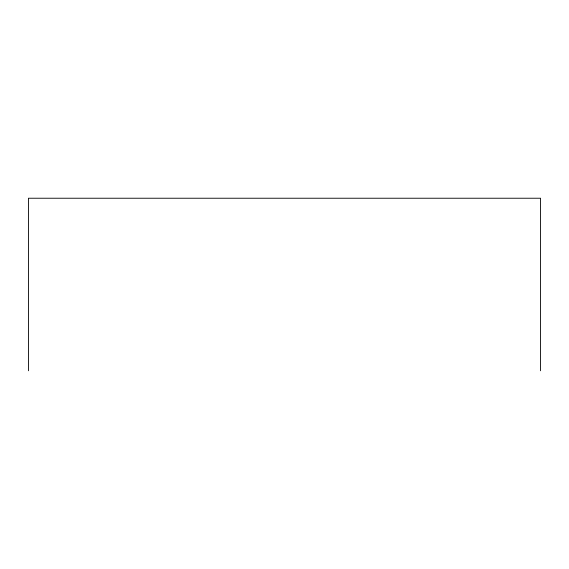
<?xml version="1.0" encoding="UTF-8"?>
<svg xmlns="http://www.w3.org/2000/svg" width="569" height="569" viewBox="0 0 569 569"><rect width="100%" height="100%" fill="white"/><g stroke="black" fill="none" stroke-linecap="round" stroke-linejoin="round"><path stroke-width="0.85" d="M540.55 370.768L540.55 198.232L28.45 198.232L28.45 370.768"/></g></svg>
